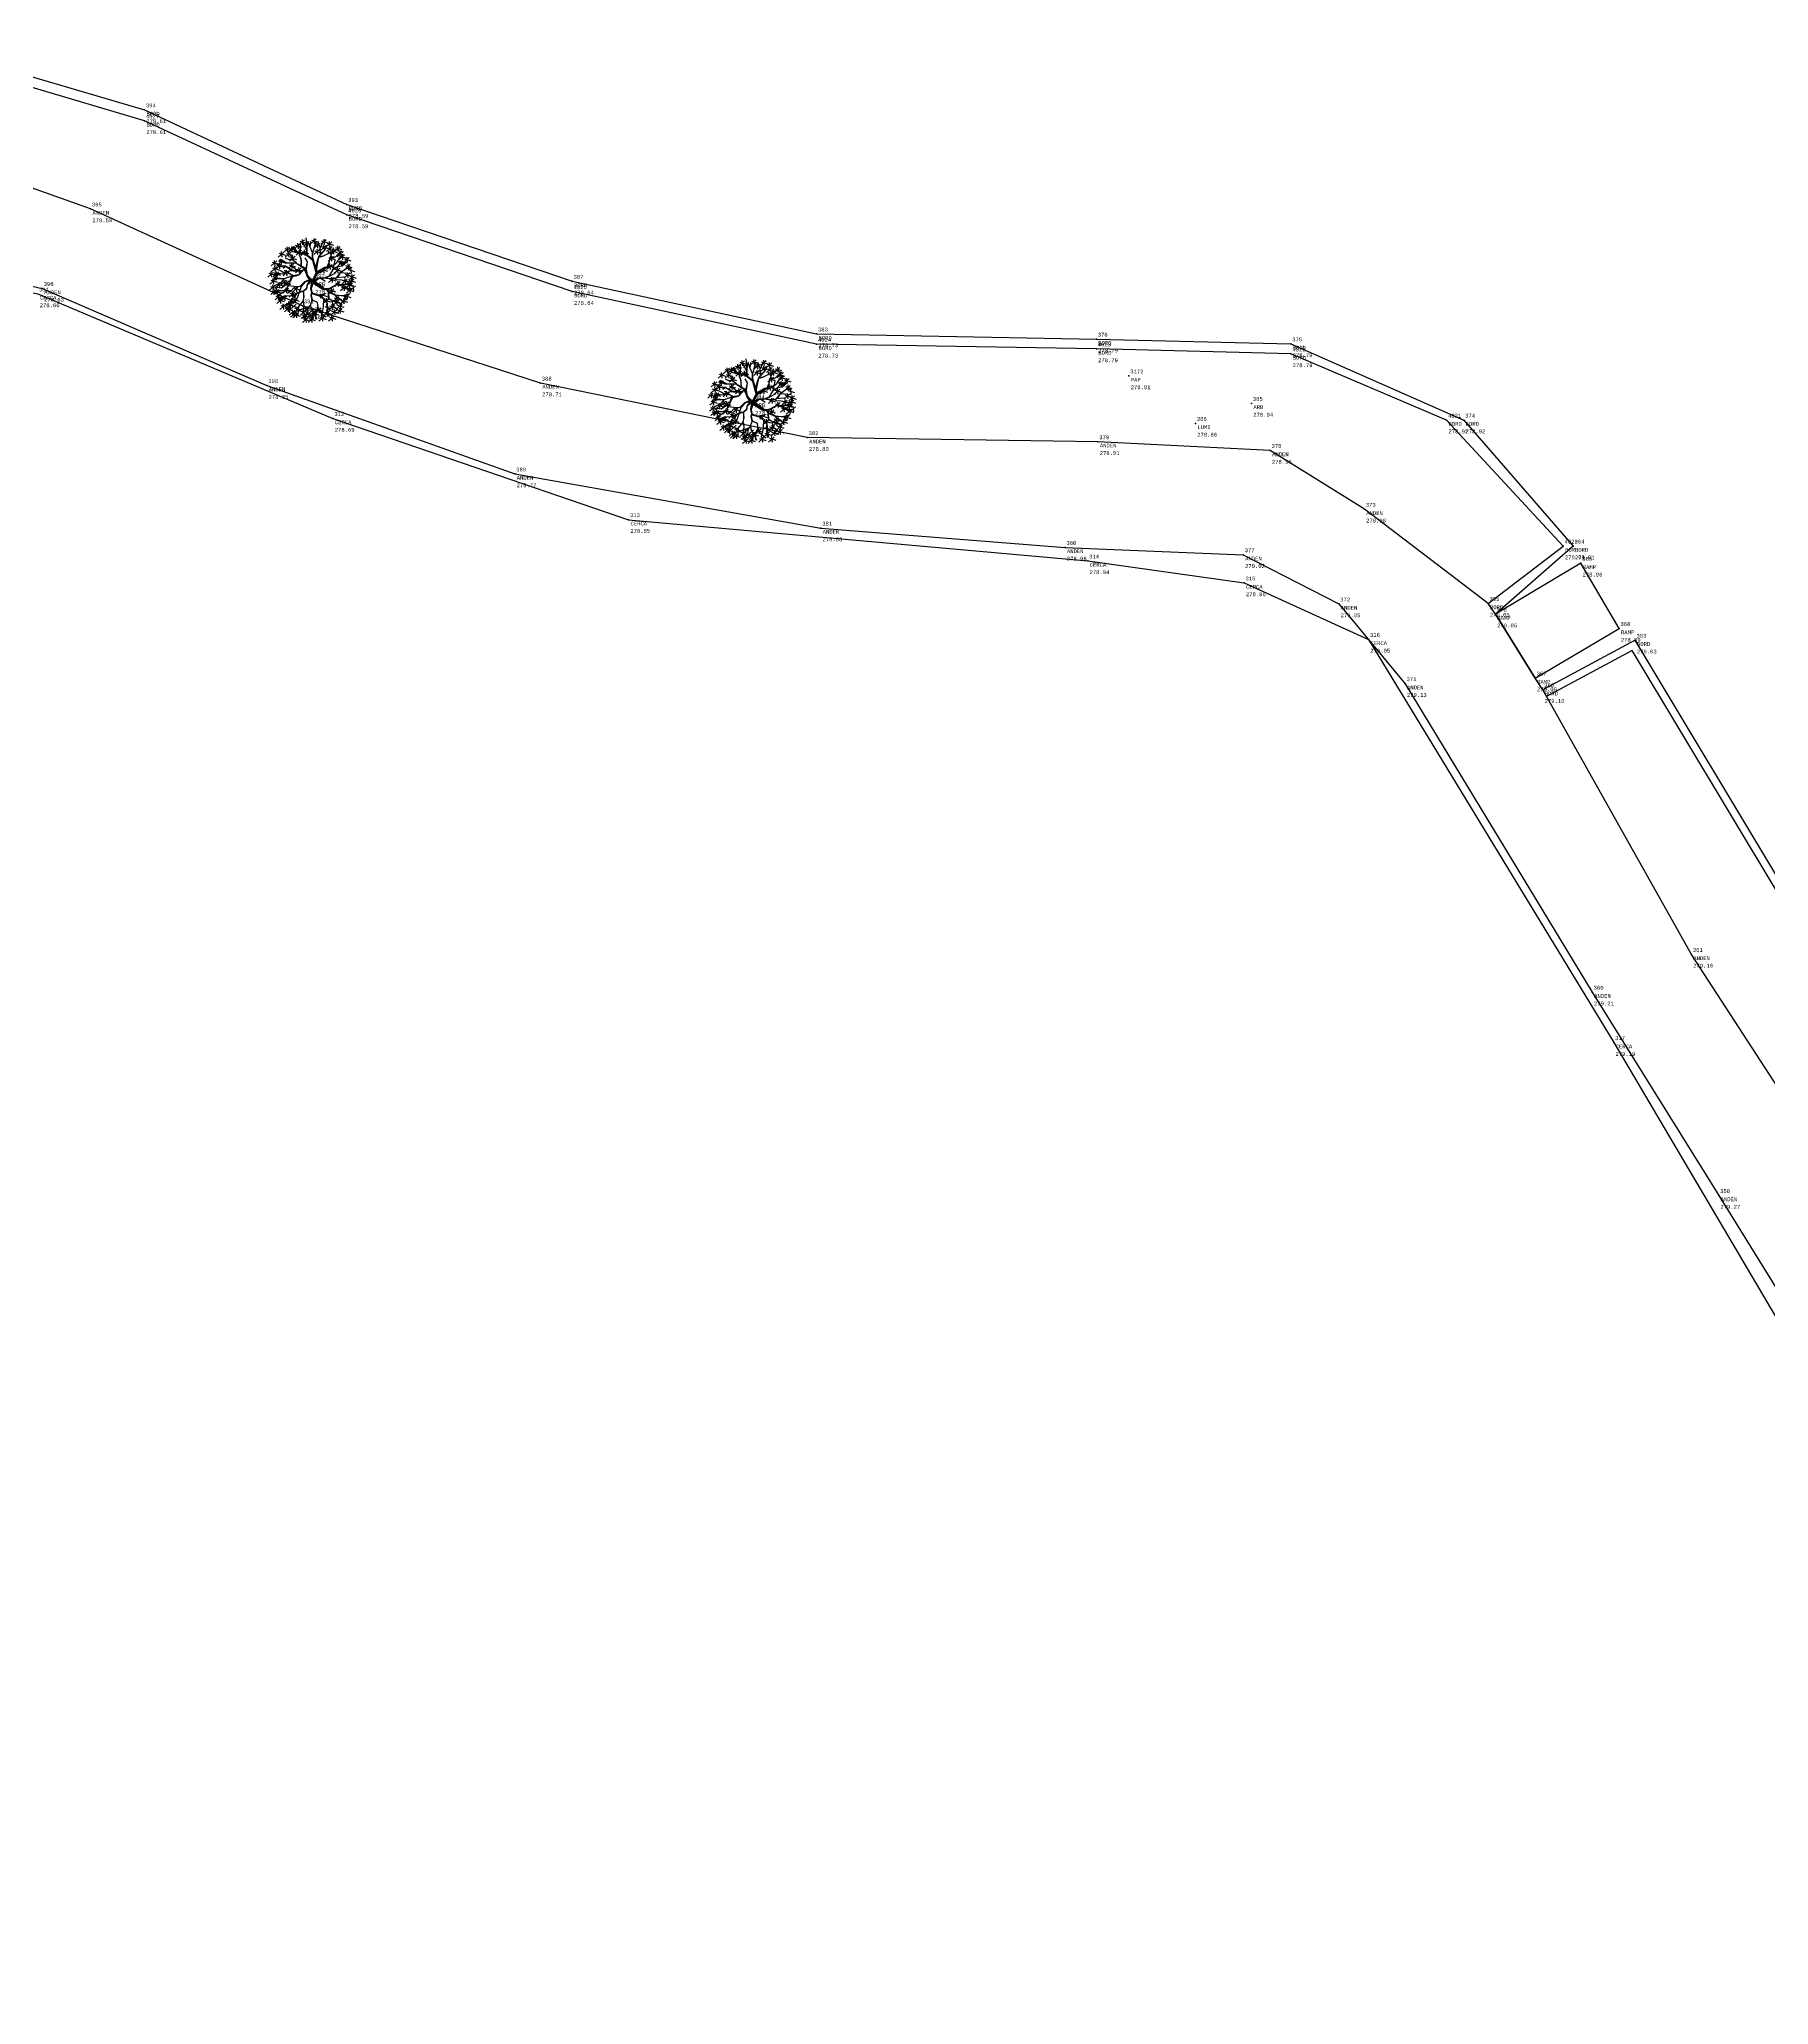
# Model space of a CAD drawing. Header units: metres. Extents: x 5050628 to 5051715, y 2427226 to 2427693.
# Drawn here: x 5050943.09 to 5050965.71, y 2427358 to 2427383.7 of the extents above; entities that cross this region are included whole.
import ezdxf
from ezdxf.enums import TextEntityAlignment as Align

# ---------------------------------------------------------------- set-up
doc = ezdxf.new("R2010")
doc.units = ezdxf.units.M
for name, color, linetype in [('Anden', 252, 'Continuous'), ('ARBOLES', 3, 'Continuous'), ('Bordillo', 252, 'Continuous'), ('Cerca', 90, 'FENCELINE2'), ('CVL_PUNTO', 2, 'Continuous'), ('CVL_PUNTO_COR', 2, 'Continuous'), ('CVL_PUNTO_NUM', 2, 'Continuous'), ('Rampa', 253, 'Continuous')]:
    doc.layers.add(name, color=color, linetype=linetype)
doc.styles.add('MONOTXT4', font='monotxt4.shx')
doc.linetypes.add('FENCELINE2', pattern='A,0.25,-0.1,[132,ltypeshp.shx,S=0.1,R=0,X=-0.1,Y=0],-0.1,1', length=1.45)

# ---------------------------------------------------------------- blocks, each defined once
blk = doc.blocks.new('ar-2')
at = {"layer": 'ARBOLES'}
for p, q in [((29.552, 112.413), (29.346, 112.23)), ((29.457, 112.43), (29.48, 112.23)), ((29.603, 112.491), (29.626, 112.29)), ((29.982, 112.455), (29.776, 112.272)), ((29.809, 112.411), (30.043, 112.339)), ((29.887, 112.473), (29.91, 112.272)), ((30.353, 112.423), (30.146, 112.24)), ((30.257, 112.441), (30.28, 112.24)), ((28.764, 111.682), (28.558, 111.499)), ((28.786, 111.965), (28.579, 111.782)), ((28.613, 111.92), (28.846, 111.848)), ((28.669, 111.7), (28.692, 111.499)), ((28.69, 111.982), (28.714, 111.782)), ((28.994, 112.147), (28.788, 111.964)), ((28.821, 112.102), (29.055, 112.03)), ((29.043, 111.964), (28.837, 111.781)), ((28.87, 111.919), (29.104, 111.847)), ((28.899, 112.164), (28.922, 111.964)), ((28.948, 111.981), (28.971, 111.781)), ((29.159, 112.15), (28.953, 111.966)), ((29.24, 111.943), (28.972, 112.031)), ((28.986, 112.105), (29.22, 112.033)), ((29.198, 111.809), (28.992, 111.626)), ((29.025, 111.764), (29.259, 111.692)), ((29.064, 112.167), (29.087, 111.966)), ((29.103, 111.827), (29.126, 111.626)), ((29.381, 112.272), (29.175, 112.089)), ((29.208, 112.227), (29.442, 112.155)), ((29.442, 112.04), (29.235, 111.857)), ((29.269, 111.995), (29.502, 111.923)), ((29.286, 112.289), (29.309, 112.089)), ((29.401, 112.088), (29.364, 112.162)), ((29.379, 112.368), (29.613, 112.296)), ((29.632, 112.027), (29.426, 111.844)), ((29.459, 111.982), (29.692, 111.91)), ((29.716, 112.36), (29.509, 112.177)), ((29.537, 112.044), (29.56, 111.844)), ((29.543, 112.315), (29.776, 112.243)), ((30.096, 112.061), (29.889, 111.878)), ((30.099, 112.288), (29.893, 112.105)), ((29.923, 112.016), (30.156, 111.944)), ((29.926, 112.243), (30.16, 112.171)), ((30, 112.078), (30.023, 111.878)), ((30.004, 112.305), (30.027, 112.105)), ((30.344, 112.212), (30.137, 112.029)), ((30.171, 112.168), (30.404, 112.095)), ((30.18, 112.379), (30.413, 112.306)), ((30.248, 112.23), (30.271, 112.029)), ((30.555, 112.339), (30.348, 112.155)), ((30.566, 112.171), (30.36, 111.988)), ((30.382, 112.294), (30.615, 112.222)), ((30.393, 112.127), (30.627, 112.054)), ((30.434, 111.919), (30.446, 112)), ((30.449, 111.764), (30.683, 111.692)), ((30.459, 112.356), (30.482, 112.155)), ((30.471, 112.189), (30.494, 111.988)), ((30.694, 112.066), (30.488, 111.883)), ((30.521, 112.021), (30.755, 111.949)), ((30.527, 111.827), (30.55, 111.626)), ((30.599, 112.083), (30.622, 111.883)), ((30.86, 112.173), (30.654, 111.99)), ((30.687, 112.129), (30.921, 112.056)), ((30.743, 112.051), (30.977, 111.979)), ((30.963, 111.971), (30.756, 111.788)), ((30.765, 112.191), (30.788, 111.99)), ((30.79, 111.926), (31.023, 111.854)), ((31.017, 111.865), (30.81, 111.682)), ((30.844, 111.82), (31.077, 111.748)), ((30.857, 111.782), (30.956, 111.857)), ((30.867, 111.988), (30.89, 111.788)), ((30.921, 111.882), (30.945, 111.682)), ((31.2, 111.764), (30.994, 111.581)), ((31.027, 111.72), (31.261, 111.648)), ((31.105, 111.782), (31.128, 111.581)), ((28.4, 111.227), (28.194, 111.044)), ((28.227, 111.182), (28.46, 111.11)), ((28.48, 110.97), (28.274, 110.787)), ((28.305, 111.244), (28.328, 111.044)), ((28.528, 111.641), (28.322, 111.457)), ((28.536, 111.431), (28.33, 111.248)), ((28.355, 111.596), (28.589, 111.524)), ((28.363, 111.387), (28.597, 111.315)), ((28.569, 111.108), (28.363, 110.925)), ((28.385, 110.987), (28.408, 110.787)), ((28.603, 111.231), (28.396, 111.048)), ((28.43, 111.186), (28.663, 111.114)), ((28.433, 111.658), (28.456, 111.457)), ((28.441, 111.449), (28.464, 111.248)), ((28.474, 111.126), (28.497, 110.925)), ((28.703, 111.533), (28.497, 111.35)), ((28.507, 111.248), (28.53, 111.048)), ((28.68, 111.44), (28.53, 111.502)), ((28.608, 111.55), (28.631, 111.35)), ((28.964, 111.276), (28.758, 111.092)), ((28.869, 111.293), (28.892, 111.092)), ((29.153, 111.542), (28.947, 111.359)), ((28.98, 111.498), (29.214, 111.426)), ((29.058, 111.56), (29.081, 111.359)), ((29.29, 111.272), (29.084, 111.452)), ((29.426, 111.381), (29.22, 111.198)), ((29.253, 111.336), (29.486, 111.264)), ((29.331, 111.398), (29.354, 111.198)), ((30.16, 111.33), (30.393, 111.258)), ((30.237, 111.392), (30.26, 111.192)), ((30.572, 111.509), (30.366, 111.326)), ((30.399, 111.465), (30.632, 111.392)), ((30.638, 111.025), (30.432, 110.841)), ((30.465, 110.98), (30.699, 110.908)), ((30.477, 111.527), (30.5, 111.326)), ((30.543, 111.042), (30.566, 110.841)), ((30.603, 111.328), (30.677, 111.671)), ((30.85, 111.375), (30.644, 111.192)), ((30.677, 111.33), (30.911, 111.258)), ((30.755, 111.392), (30.778, 111.192)), ((30.808, 111.591), (31.042, 111.519)), ((31.128, 110.97), (30.922, 110.787)), ((31.222, 111.198), (31.016, 111.015)), ((31.239, 111.509), (31.033, 111.326)), ((31.033, 110.987), (31.056, 110.787)), ((31.049, 111.153), (31.283, 111.081)), ((31.066, 111.465), (31.3, 111.392)), ((31.094, 111.372), (31.231, 111.378)), ((31.127, 111.215), (31.15, 111.015)), ((31.144, 111.527), (31.167, 111.326)), ((31.368, 110.97), (31.162, 110.787)), ((31.164, 111.32), (31.398, 111.248)), ((31.394, 111.125), (31.188, 110.942)), ((31.221, 111.081), (31.455, 111.009)), ((31.242, 111.382), (31.265, 111.182)), ((31.273, 110.987), (31.296, 110.787)), ((31.299, 111.143), (31.322, 110.942)), ((28.468, 110.742), (28.262, 110.559)), ((28.295, 110.697), (28.529, 110.625)), ((28.307, 110.925), (28.541, 110.853)), ((28.513, 110.584), (28.307, 110.401)), ((28.34, 110.539), (28.574, 110.467)), ((28.373, 110.759), (28.396, 110.559)), ((28.608, 110.578), (28.402, 110.395)), ((28.418, 110.601), (28.441, 110.401)), ((28.435, 110.533), (28.669, 110.461)), ((28.669, 110.386), (28.463, 110.203)), ((28.699, 110.836), (28.493, 110.653)), ((28.513, 110.595), (28.536, 110.395)), ((28.526, 110.791), (28.759, 110.719)), ((28.738, 110.254), (28.532, 110.071)), ((28.574, 110.403), (28.597, 110.203)), ((28.604, 110.853), (28.627, 110.653)), ((28.643, 110.272), (28.666, 110.071)), ((28.875, 110.925), (28.669, 110.742)), ((28.897, 110.351), (28.69, 110.168)), ((28.702, 110.88), (28.936, 110.808)), ((28.724, 110.306), (28.957, 110.234)), ((28.953, 110.629), (28.747, 110.446)), ((28.98, 110.902), (28.774, 110.719)), ((28.78, 110.942), (28.803, 110.742)), ((28.78, 110.585), (29.013, 110.513)), ((28.801, 110.368), (28.825, 110.168)), ((28.807, 110.857), (29.041, 110.785)), ((28.858, 110.647), (28.881, 110.446)), ((28.885, 110.919), (28.908, 110.719)), ((29.183, 110.491), (28.977, 110.308)), ((29.01, 110.446), (29.243, 110.374)), ((29.088, 110.508), (29.111, 110.308)), ((29.113, 110.228), (29.346, 110.156)), ((29.32, 110.686), (29.114, 110.503)), ((29.147, 110.641), (29.381, 110.569)), ((29.225, 110.703), (29.248, 110.503)), ((30.328, 110.446), (30.122, 110.263)), ((30.155, 110.402), (30.389, 110.329)), ((30.449, 110.246), (30.243, 110.063)), ((30.354, 110.263), (30.377, 110.063)), ((30.627, 110.614), (30.421, 110.43)), ((30.454, 110.569), (30.687, 110.497)), ((30.532, 110.631), (30.555, 110.43)), ((30.811, 110.324), (30.605, 110.14)), ((30.638, 110.279), (30.872, 110.207)), ((30.868, 110.88), (30.662, 110.697)), ((30.716, 110.341), (30.739, 110.14)), ((30.773, 110.897), (30.796, 110.697)), ((31.078, 110.24), (30.872, 110.057)), ((31.089, 110.713), (30.883, 110.53)), ((30.883, 110.226), (31.007, 110.065)), ((30.916, 110.668), (31.15, 110.596)), ((30.983, 110.257), (31.006, 110.057)), ((30.994, 110.73), (31.017, 110.53)), ((31.2, 110.407), (30.994, 110.224)), ((31.276, 110.82), (31.07, 110.637)), ((31.301, 110.632), (31.094, 110.449)), ((31.103, 110.776), (31.336, 110.704)), ((31.105, 110.425), (31.128, 110.224)), ((31.128, 110.587), (31.361, 110.515)), ((31.181, 110.838), (31.204, 110.637)), ((31.195, 110.925), (31.428, 110.853)), ((31.205, 110.649), (31.228, 110.449)), ((31.433, 110.725), (31.227, 110.542)), ((31.338, 110.742), (31.361, 110.542)), ((28.565, 110.21), (28.798, 110.138)), ((28.848, 110.035), (28.641, 109.852)), ((28.675, 109.99), (28.908, 109.918)), ((28.752, 110.053), (28.776, 109.852)), ((29.013, 109.94), (28.807, 109.757)), ((28.84, 109.895), (29.074, 109.823)), ((29.048, 110.123), (28.842, 109.94)), ((28.875, 110.078), (29.109, 110.006)), ((28.918, 109.957), (28.941, 109.757)), ((28.953, 110.14), (28.976, 109.94)), ((28.974, 109.92), (28.997, 109.72)), ((29.186, 109.821), (28.979, 109.638)), ((29.235, 109.753), (29.028, 109.57)), ((29.237, 110.04), (29.031, 109.856)), ((29.064, 109.995), (29.297, 109.923)), ((29.09, 109.838), (29.113, 109.638)), ((29.331, 109.718), (29.124, 109.535)), ((29.139, 109.77), (29.162, 109.57)), ((29.158, 109.673), (29.391, 109.601)), ((29.181, 109.913), (29.414, 109.841)), ((29.23, 109.845), (29.463, 109.773)), ((29.235, 109.735), (29.259, 109.535)), ((29.603, 109.817), (29.397, 109.634)), ((29.459, 109.65), (29.692, 109.578)), ((29.684, 109.547), (29.478, 109.364)), ((29.508, 109.835), (29.531, 109.634)), ((29.511, 109.502), (29.745, 109.43)), ((29.514, 109.523), (29.632, 109.679)), ((29.537, 109.712), (29.56, 109.512)), ((29.581, 109.897), (29.605, 109.696)), ((29.589, 109.564), (29.612, 109.364)), ((29.654, 109.673), (29.887, 109.601)), ((29.887, 109.874), (29.681, 109.691)), ((29.887, 109.556), (29.681, 109.373)), ((29.904, 109.773), (29.698, 109.59)), ((29.714, 109.512), (29.948, 109.44)), ((29.731, 109.735), (29.754, 109.535)), ((29.792, 109.574), (29.815, 109.373)), ((30.01, 109.763), (29.803, 109.579)), ((29.869, 109.753), (29.831, 109.61)), ((29.831, 109.61), (29.85, 109.479)), ((29.837, 109.718), (30.07, 109.646)), ((29.914, 109.78), (29.938, 109.579)), ((30.165, 109.907), (29.959, 109.724)), ((29.992, 109.862), (30.226, 109.79)), ((30.282, 109.601), (30.076, 109.418)), ((30.109, 109.556), (30.343, 109.484)), ((30.167, 109.616), (30.211, 109.523)), ((30.187, 109.618), (30.21, 109.418)), ((30.471, 109.796), (30.265, 109.613)), ((30.276, 110.201), (30.51, 110.129)), ((30.294, 109.956), (30.527, 109.884)), ((30.298, 109.751), (30.532, 109.679)), ((30.376, 109.813), (30.399, 109.613)), ((30.645, 109.605), (30.439, 109.422)), ((30.65, 110.024), (30.444, 109.841)), ((30.472, 109.561), (30.706, 109.489)), ((30.477, 109.979), (30.71, 109.907)), ((30.743, 109.829), (30.537, 109.646)), ((30.55, 109.623), (30.573, 109.422)), ((30.555, 110.041), (30.578, 109.841)), ((30.57, 109.784), (30.804, 109.712)), ((30.811, 110.191), (30.605, 110.008)), ((30.648, 109.846), (30.671, 109.646)), ((30.716, 110.208), (30.739, 110.008)), ((30.94, 109.879), (30.733, 109.696)), ((30.944, 110.051), (30.738, 109.868)), ((30.767, 109.835), (31, 109.763)), ((30.771, 110.006), (31.004, 109.934)), ((30.844, 109.897), (30.867, 109.696)), ((30.849, 110.068), (30.872, 109.868)), ((30.905, 110.195), (31.138, 110.123))]:
    blk.add_line(p, q, dxfattribs=at)
at = {"layer": 'ARBOLES', "color": 27}
for p, q in [((28.897, 111.564), (28.654, 111.695)), ((28.978, 111.677), (28.853, 111.744)), ((29.041, 111.839), (28.91, 111.982)), ((29.091, 111.677), (28.978, 111.677)), ((29.102, 111.683), (29.041, 111.839)), ((29.245, 111.956), (29.091, 112.149)), ((29.258, 111.564), (29.102, 111.683)), ((29.115, 112.149), (29.24, 111.988)), ((29.24, 111.988), (29.14, 112.174)), ((29.277, 111.969), (29.158, 112.187)), ((29.383, 111.888), (29.245, 111.956)), ((29.383, 111.9), (29.277, 111.969)), ((29.346, 112.057), (29.369, 111.857)), ((29.37, 111.844), (29.414, 112.149)), ((29.42, 111.733), (29.37, 111.844)), ((29.37, 111.844), (29.42, 111.683)), ((29.494, 111.894), (29.383, 111.9)), ((29.588, 111.876), (29.383, 111.888)), ((29.414, 112.149), (29.395, 112.287)), ((29.42, 111.683), (29.414, 111.471)), ((29.439, 111.458), (29.42, 111.733)), ((29.619, 111.888), (29.494, 111.894)), ((29.638, 112.025), (29.5, 112.311)), ((29.662, 111.601), (29.576, 111.757)), ((29.862, 111.657), (29.588, 111.876)), ((29.638, 112.218), (29.619, 112.342)), ((29.619, 111.888), (29.644, 112.043)), ((29.62, 112.377), (29.643, 112.177)), ((29.638, 112.342), (29.65, 112.224)), ((29.644, 112.043), (29.638, 112.218)), ((29.638, 111.906), (29.644, 111.863)), ((29.644, 111.993), (29.662, 112.348)), ((29.669, 111.832), (29.644, 111.993)), ((29.881, 111.664), (29.669, 111.832)), ((29.756, 112.137), (29.688, 112.342)), ((29.762, 112.143), (29.787, 112.361)), ((29.849, 111.956), (29.762, 112.143)), ((29.837, 111.701), (29.855, 111.95)), ((29.874, 111.677), (29.849, 111.956)), ((29.855, 111.956), (29.974, 112.361)), ((29.961, 111.421), (30.067, 111.77)), ((29.998, 111.365), (30.08, 111.794)), ((30.129, 112.131), (30.048, 112.355)), ((30.08, 111.794), (30.142, 111.882)), ((30.086, 111.776), (30.223, 111.82)), ((30.104, 111.813), (30.229, 111.826)), ((30.142, 111.882), (30.129, 112.131)), ((30.136, 112.137), (30.229, 112.305)), ((30.142, 111.919), (30.297, 112.038)), ((30.147, 111.882), (30.297, 112.031)), ((30.223, 111.82), (30.428, 111.913)), ((30.297, 112.031), (30.396, 112.249)), ((30.622, 111.809), (30.416, 111.626)), ((30.428, 111.913), (30.739, 112.056)), ((30.446, 111.502), (30.491, 111.701)), ((30.484, 111.714), (30.546, 111.888)), ((30.491, 111.701), (30.701, 111.8)), ((30.502, 111.739), (30.695, 111.794)), ((30.546, 111.888), (30.595, 111.956)), ((30.595, 111.956), (30.621, 112.125)), ((30.701, 111.8), (30.857, 111.963)), ((30.739, 111.577), (30.857, 111.782)), ((30.757, 111.863), (30.87, 111.943)), ((30.757, 111.85), (30.882, 111.919)), ((28.396, 111.064), (28.63, 110.991)), ((28.406, 110.992), (28.767, 110.98)), ((28.786, 110.98), (28.412, 111.011)), ((28.637, 111.16), (28.419, 111.135)), ((28.431, 111.16), (28.556, 111.166)), ((28.723, 111.148), (28.437, 111.198)), ((28.711, 111.253), (28.481, 111.359)), ((28.53, 111.488), (28.763, 111.416)), ((28.591, 111.638), (28.825, 111.565)), ((28.853, 111.558), (28.611, 111.664)), ((28.853, 111.564), (28.636, 111.67)), ((28.804, 110.979), (28.648, 110.817)), ((28.853, 111.44), (28.68, 111.44)), ((28.829, 111.166), (28.711, 111.253)), ((28.823, 111.166), (28.723, 111.148)), ((28.848, 111.434), (28.755, 111.366)), ((28.791, 111.231), (29.025, 111.159)), ((29.102, 111.085), (28.804, 110.979)), ((29.116, 111.085), (28.811, 111.284)), ((29.016, 111.278), (28.823, 111.166)), ((29.245, 111.558), (28.853, 111.558)), ((29.091, 111.303), (28.853, 111.44)), ((29.041, 111.297), (28.854, 111.434)), ((29.072, 111.067), (28.973, 110.799)), ((29.103, 111.06), (28.985, 110.805)), ((28.997, 111.173), (29.14, 111.098)), ((29.246, 111.253), (29.016, 111.278)), ((29.234, 111.272), (29.041, 111.297)), ((29.277, 111.259), (29.091, 111.303)), ((29.339, 111.129), (29.102, 111.085)), ((29.109, 111.067), (29.327, 111.116)), ((29.494, 111.409), (29.245, 111.558)), ((29.408, 111.26), (29.265, 111.26)), ((29.563, 111.334), (29.271, 111.534)), ((29.457, 111.285), (29.277, 111.259)), ((29.47, 111.285), (29.339, 111.129)), ((29.433, 111.278), (29.339, 111.129)), ((29.544, 111.334), (29.457, 111.285)), ((29.55, 111.309), (29.47, 111.285)), ((29.619, 111.328), (29.494, 111.409)), ((29.55, 111.309), (29.625, 111.135)), ((29.595, 111.266), (29.563, 111.334)), ((29.6, 111.352), (29.656, 111.595)), ((29.644, 111.11), (29.6, 111.322)), ((29.656, 111.129), (29.619, 111.328)), ((29.625, 111.346), (29.662, 111.601)), ((29.763, 110.923), (29.638, 111.098)), ((29.749, 110.967), (29.644, 111.11)), ((29.756, 110.992), (29.656, 111.129)), ((29.855, 110.917), (29.749, 110.967)), ((29.855, 110.917), (29.756, 110.992)), ((29.848, 110.918), (29.98, 111.197)), ((29.848, 110.918), (30.004, 111.179)), ((29.98, 111.197), (29.862, 111.657)), ((29.967, 111.378), (29.881, 111.664)), ((29.893, 110.954), (29.881, 110.917)), ((29.918, 110.992), (30.017, 111.16)), ((29.918, 110.936), (30.043, 111.017)), ((29.918, 110.917), (29.918, 110.992)), ((29.924, 110.911), (30.018, 110.986)), ((29.949, 110.886), (30.092, 111.005)), ((29.998, 111.352), (29.967, 111.378)), ((30.004, 111.179), (29.974, 111.346)), ((29.98, 111.384), (30.017, 111.534)), ((30.017, 111.179), (29.998, 111.352)), ((30.017, 111.246), (30.297, 111.409)), ((30.018, 110.986), (30.105, 111.017)), ((30.03, 111.209), (30.253, 111.359)), ((30.036, 111.179), (30.309, 111.396)), ((30.092, 111.005), (30.155, 111.005)), ((30.105, 111.017), (30.298, 111.017)), ((30.333, 111.375), (30.126, 111.192)), ((30.155, 111.005), (30.31, 110.892)), ((30.192, 110.986), (30.323, 111.011)), ((30.279, 111.017), (30.472, 111.091)), ((30.297, 111.409), (30.422, 111.421)), ((30.298, 111.017), (30.422, 110.992)), ((30.309, 111.396), (30.471, 111.409)), ((30.348, 111.017), (30.478, 111.091)), ((30.385, 111.421), (30.459, 111.59)), ((30.422, 111.421), (30.446, 111.502)), ((30.422, 110.992), (30.727, 111.017)), ((30.471, 111.409), (30.565, 111.446)), ((30.472, 111.091), (30.609, 111.322)), ((30.491, 111.091), (30.721, 111.21)), ((30.528, 110.992), (30.659, 110.986)), ((30.565, 111.446), (30.739, 111.577)), ((30.609, 111.322), (30.783, 111.434)), ((30.615, 111.366), (30.789, 111.44)), ((30.628, 111.005), (30.721, 110.955)), ((30.721, 110.955), (30.908, 110.942)), ((30.727, 111.017), (30.876, 111.216)), ((30.746, 111.023), (30.976, 111.048)), ((30.981, 111.635), (30.775, 111.452)), ((30.777, 111.036), (30.889, 111.229)), ((30.783, 111.648), (31.017, 111.576)), ((30.783, 111.434), (30.939, 111.453)), ((30.789, 111.434), (30.895, 111.621)), ((30.876, 111.216), (31.094, 111.372)), ((30.886, 111.653), (30.909, 111.452)), ((30.889, 111.216), (31.275, 111.173)), ((30.939, 111.453), (31.088, 111.652)), ((30.939, 111.453), (31.119, 111.614)), ((30.976, 111.048), (31.063, 111.042)), ((28.648, 110.817), (28.418, 110.705)), ((28.699, 110.637), (28.456, 110.675)), ((28.568, 110.525), (28.462, 110.5)), ((28.63, 110.525), (28.475, 110.482)), ((28.496, 110.341), (28.729, 110.269)), ((28.798, 110.5), (28.531, 110.339)), ((28.755, 110.538), (28.537, 110.532)), ((28.86, 110.357), (28.58, 110.27)), ((28.705, 110.282), (28.58, 110.257)), ((28.599, 110.233), (28.705, 110.282)), ((28.612, 110.208), (28.842, 110.345)), ((28.923, 110.563), (28.63, 110.525)), ((28.848, 110.743), (28.699, 110.637)), ((28.991, 110.793), (28.798, 110.5)), ((28.985, 110.805), (28.848, 110.743)), ((29.109, 110.339), (28.86, 110.357)), ((29.284, 110.681), (28.916, 110.724)), ((29.06, 110.538), (28.923, 110.563)), ((29.066, 110.532), (28.923, 110.438)), ((29.091, 110.245), (28.973, 109.766)), ((29.078, 110.251), (28.991, 110.096)), ((29.178, 110.669), (29.06, 110.538)), ((29.184, 110.282), (29.078, 110.251)), ((29.286, 110.273), (29.08, 110.09)), ((29.271, 110.245), (29.103, 110.052)), ((29.228, 110.432), (29.109, 110.339)), ((29.122, 110.332), (29.228, 110.407)), ((29.228, 110.407), (29.165, 110.282)), ((29.408, 110.693), (29.178, 110.669)), ((29.253, 110.426), (29.184, 110.282)), ((29.191, 110.29), (29.214, 110.09)), ((29.414, 110.507), (29.228, 110.432)), ((29.427, 110.494), (29.253, 110.426)), ((29.421, 110.687), (29.271, 110.245)), ((29.545, 110.868), (29.377, 110.693)), ((29.551, 110.861), (29.408, 110.693)), ((29.514, 110.519), (29.414, 110.507)), ((29.501, 110.482), (29.427, 110.494)), ((29.433, 110.693), (29.582, 110.868)), ((29.52, 110.332), (29.489, 110.152)), ((29.501, 110.519), (29.52, 110.332)), ((29.613, 110.612), (29.514, 110.525)), ((29.582, 110.575), (29.514, 110.519)), ((29.52, 110.307), (29.526, 110.513)), ((29.738, 110.942), (29.545, 110.868)), ((29.756, 110.917), (29.551, 110.861)), ((29.626, 110.6), (29.582, 110.575)), ((29.644, 110.774), (29.613, 110.612)), ((29.651, 110.743), (29.626, 110.6)), ((29.848, 110.918), (29.651, 110.743)), ((29.657, 110.768), (29.781, 110.936)), ((29.812, 110.923), (29.657, 110.768)), ((29.812, 110.874), (29.769, 110.625)), ((29.848, 110.918), (29.775, 110.612)), ((29.775, 110.612), (29.812, 110.457)), ((29.8, 110.45), (29.787, 110.357)), ((29.787, 110.357), (29.819, 110.183)), ((29.819, 110.432), (29.794, 110.364)), ((29.794, 110.364), (29.837, 110.208)), ((29.856, 110.812), (29.8, 110.618)), ((29.8, 110.618), (29.825, 110.469)), ((29.812, 110.457), (29.887, 110.413)), ((29.825, 110.469), (29.912, 110.426)), ((29.848, 110.918), (29.887, 110.811)), ((29.881, 110.917), (29.905, 110.817)), ((29.887, 110.811), (30.223, 110.599)), ((29.887, 110.413), (30.124, 110.345)), ((29.905, 110.817), (29.918, 110.917)), ((29.912, 110.426), (30.092, 110.37)), ((29.93, 110.898), (30.291, 110.618)), ((29.937, 110.805), (29.93, 110.867)), ((29.93, 110.867), (30.21, 110.655)), ((30.204, 110.631), (29.937, 110.805)), ((30.21, 110.655), (29.967, 110.811)), ((30.285, 110.413), (30.055, 110.382)), ((30.124, 110.37), (30.254, 110.264)), ((30.124, 110.345), (30.248, 110.245)), ((30.13, 110.37), (30.285, 110.413)), ((30.291, 110.618), (30.204, 110.631)), ((30.223, 110.599), (30.341, 110.593)), ((30.248, 110.245), (30.235, 109.934)), ((30.26, 110.257), (30.379, 110.071)), ((30.309, 110.618), (30.372, 110.618)), ((30.341, 110.593), (30.422, 110.493)), ((30.372, 110.618), (30.502, 110.649)), ((30.403, 110.581), (30.446, 110.493)), ((30.409, 110.581), (30.534, 110.643)), ((30.416, 110.488), (30.428, 110.282)), ((30.422, 110.493), (30.701, 110.369)), ((30.428, 110.282), (30.546, 110.189)), ((30.453, 110.282), (30.435, 110.482)), ((30.446, 110.493), (30.695, 110.388)), ((30.502, 110.649), (30.739, 110.787)), ((30.534, 110.643), (30.733, 110.768)), ((30.683, 110.364), (30.883, 110.226)), ((30.695, 110.835), (30.928, 110.763)), ((30.695, 110.388), (31, 110.35)), ((30.701, 110.369), (31.019, 110.376)), ((30.733, 110.768), (30.9, 110.737)), ((30.739, 110.787), (30.882, 110.755)), ((30.882, 110.755), (31.199, 110.787)), ((30.9, 110.737), (31.156, 110.631)), ((31.138, 110.612), (30.907, 110.724)), ((30.908, 110.942), (31.293, 110.874)), ((31.181, 110.811), (30.919, 110.761)), ((30.955, 110.925), (31.189, 110.853)), ((31, 110.35), (31.099, 110.195)), ((31.019, 110.376), (31.231, 110.443)), ((31.027, 110.363), (31.261, 110.29)), ((31.249, 110.581), (31.138, 110.612)), ((31.261, 110.599), (31.144, 110.625)), ((31.156, 110.631), (31.274, 110.625)), ((31.298, 110.798), (31.181, 110.811)), ((31.199, 110.787), (31.293, 110.755)), ((31.298, 110.78), (31.224, 110.792)), ((28.991, 110.096), (28.755, 109.984)), ((29.035, 110.158), (28.96, 109.791)), ((29.215, 109.772), (29.085, 109.691)), ((29.676, 109.915), (29.215, 109.772)), ((29.246, 109.784), (29.713, 109.952)), ((29.302, 109.679), (29.259, 109.616)), ((29.321, 109.952), (29.302, 109.679)), ((29.489, 110.152), (29.321, 109.952)), ((29.632, 109.695), (29.426, 109.512)), ((29.677, 109.879), (29.47, 109.696)), ((29.663, 109.729), (29.47, 109.517)), ((29.52, 109.984), (29.489, 109.753)), ((29.495, 110.164), (29.52, 109.984)), ((29.663, 109.722), (29.539, 109.511)), ((29.682, 109.915), (29.663, 109.729)), ((29.781, 110.027), (29.682, 109.915)), ((29.831, 110.195), (29.775, 110.04)), ((29.775, 110.04), (29.787, 109.884)), ((29.787, 109.884), (29.869, 109.753)), ((29.837, 110.208), (30.018, 110.12)), ((29.875, 109.753), (29.999, 109.492)), ((30.024, 109.909), (29.955, 109.76)), ((29.962, 109.747), (29.955, 109.486)), ((30.043, 109.915), (29.962, 109.747)), ((30.018, 110.12), (30.043, 109.915)), ((30.03, 109.965), (30.024, 109.909)), ((30.043, 109.915), (30.099, 109.772)), ((30.07, 109.924), (30.093, 109.724)), ((30.099, 109.772), (30.335, 109.573)), ((30.235, 109.934), (30.167, 109.616)), ((30.366, 110.046), (30.379, 109.853)), ((30.397, 109.585), (30.372, 109.841)), ((30.379, 110.071), (30.397, 109.884)), ((30.379, 109.853), (30.422, 109.592)), ((30.391, 109.884), (30.441, 109.592)), ((30.397, 109.884), (30.652, 109.735)), ((30.546, 110.189), (30.615, 109.971)), ((30.565, 110.171), (30.814, 110.102)), ((30.578, 110.189), (30.827, 110.108)), ((30.615, 109.971), (30.771, 109.853)), ((30.638, 110.146), (30.872, 110.074)), ((30.827, 110.108), (30.914, 109.977))]:
    blk.add_line(p, q, dxfattribs=at)

msp = doc.modelspace()

# ---------------------------------------------------------------- linework, layer by layer
at = {"layer": 'Anden', "elevation": 278.916, "flags": 128}
for points in [[(5050966.329, 2427369.219), (5050964.695, 2427371.735), (5050962.752, 2427375.195), (5050962.653, 2427375.348), (5050962.132, 2427376.183), (5050962.036, 2427376.323), (5050960.418, 2427377.554), (5050959.186, 2427378.323), (5050956.934, 2427378.437), (5050953.132, 2427378.491), (5050949.643, 2427379.204), (5050946.533, 2427380.214), (5050943.761, 2427381.48), (5050941.368, 2427382.33)], [(5050941.312, 2427380.865), (5050943.13, 2427380.441), (5050946.066, 2427379.171), (5050949.309, 2427378.016), (5050953.31, 2427377.309), (5050956.504, 2427377.056), (5050958.835, 2427376.96), (5050960.084, 2427376.316), (5050960.951, 2427375.274), (5050963.398, 2427371.241), (5050965.051, 2427368.583), (5050967.463, 2427364.691)]]:
    msp.add_lwpolyline(points, dxfattribs=at)
at = {"layer": 'Bordillo', "elevation": 280.061, "flags": 128}
for points in [[(5050984.553, 2427367.722), (5050982.928, 2427366.955), (5050982.114, 2427365.76), (5050980.942, 2427364.401), (5050979.947, 2427363.586), (5050978.668, 2427362.911), (5050977.018, 2427362.316), (5050975.877, 2427362.447), (5050974.453, 2427362.628), (5050972.975, 2427363.202), (5050971.539, 2427363.927), (5050969.588, 2427366.581), (5050967.651, 2427369.579), (5050965.927, 2427372.561), (5050963.958, 2427375.842), (5050962.752, 2427375.195), (5050962.799, 2427375.107)], [(5050984.596, 2427367.632), (5050982.995, 2427366.876), (5050982.193, 2427365.699), (5050981.012, 2427364.329), (5050980.003, 2427363.502), (5050978.708, 2427362.819), (5050977.03, 2427362.214), (5050975.865, 2427362.348), (5050974.428, 2427362.53), (5050972.934, 2427363.111), (5050971.473, 2427363.849), (5050969.506, 2427366.524), (5050967.566, 2427369.527), (5050965.841, 2427372.51), (5050963.921, 2427375.709), (5050962.799, 2427375.107)]]:
    msp.add_lwpolyline(points, dxfattribs=at)
at = {"layer": 'Bordillo'}
msp.add_polyline3d([(5050938.609, 2427382.797, 278.919), (5050941.32, 2427383.698, 278.982), (5050944.467, 2427382.775, 279.074), (5050947.111, 2427381.539, 279.056), (5050950.059, 2427380.534, 279.109), (5050953.255, 2427379.846, 279.198), (5050956.913, 2427379.778, 279.255), (5050959.457, 2427379.716, 279.259), (5050961.717, 2427378.72, 279.389), (5050963.147, 2427377.073, 279.481), (5050962.132, 2427376.183, 279.516), (5050962.036, 2427376.323, 279.518), (5050963.019, 2427377.073, 279.481), (5050961.494, 2427378.72, 279.389), (5050959.457, 2427379.585, 279.259), (5050956.913, 2427379.65, 279.255), (5050953.255, 2427379.711, 279.198), (5050950.059, 2427380.399, 279.109), (5050947.111, 2427381.402, 279.056), (5050944.467, 2427382.632, 279.074), (5050941.32, 2427383.566, 278.982), (5050938.609, 2427382.797, 278.834), (5050938.609, 2427382.797, 278.919)], dxfattribs=at)
at = {"layer": 'Cerca', "elevation": 278.688, "flags": 128}
msp.add_lwpolyline([(5050908.774, 2427363.685), (5050913.526, 2427365.554), (5050920.394, 2427368.814), (5050927.242, 2427372.869), (5050932.406, 2427375.957), (5050939.264, 2427380.015), (5050941.098, 2427380.782), (5050943.073, 2427380.369), (5050946.931, 2427378.741), (5050950.796, 2427377.418), (5050956.801, 2427376.879), (5050958.846, 2427376.591), (5050960.473, 2427375.853), (5050963.679, 2427370.581), (5050965.936, 2427366.758), (5050971.146, 2427358.124), (5050971.256, 2427358.004)], dxfattribs=at)
at = {"layer": 'CVL_PUNTO', "color": 4}
for p in [(5050944.467, 2427382.775, 279.074), (5050944.467, 2427382.775, 279.074), (5050944.467, 2427382.632, 279.074), (5050944.467, 2427382.632, 279.074), (5050943.761, 2427381.48, 279.06), (5050943.761, 2427381.48, 279.06), (5050947.111, 2427381.539, 279.056), (5050947.111, 2427381.539, 279.056), (5050947.111, 2427381.402, 279.056), (5050947.111, 2427381.402, 279.056), (5050946.676, 2427380.545, 279.031), (5050946.676, 2427380.545, 279.031), (5050950.059, 2427380.534, 279.109), (5050950.059, 2427380.534, 279.109), (5050943.13, 2427380.441, 279.098), (5050943.13, 2427380.441, 279.098), (5050950.059, 2427380.399, 279.109), (5050950.059, 2427380.399, 279.109), (5050946.533, 2427380.214, 279.101), (5050946.533, 2427380.214, 279.101), (5050953.255, 2427379.846, 279.198), (5050953.255, 2427379.846, 279.198), (5050956.913, 2427379.778, 279.255), (5050956.913, 2427379.778, 279.255), (5050953.255, 2427379.711, 279.198), (5050953.255, 2427379.711, 279.198), (5050956.913, 2427379.65, 279.255), (5050956.913, 2427379.65, 279.255), (5050959.457, 2427379.716, 279.259), (5050959.457, 2427379.716, 279.259), (5050959.457, 2427379.585, 279.259), (5050959.457, 2427379.585, 279.259), (5050957.339, 2427379.297, 279.276), (5050957.339, 2427379.297, 279.276), (5050946.066, 2427379.171, 279.119), (5050946.066, 2427379.171, 279.119), (5050949.643, 2427379.204, 279.179), (5050949.643, 2427379.204, 279.179), (5050946.931, 2427378.741, 279.155), (5050946.931, 2427378.741, 279.155), (5050952.429, 2427378.963, 279.222), (5050952.429, 2427378.963, 279.222), (5050958.942, 2427378.938, 279.406), (5050958.942, 2427378.938, 279.406), (5050953.132, 2427378.491, 279.263), (5050953.132, 2427378.491, 279.263), (5050958.209, 2427378.677, 279.322), (5050958.209, 2427378.677, 279.322), (5050961.494, 2427378.72, 279.389), (5050961.494, 2427378.72, 279.389), (5050961.717, 2427378.72, 279.389), (5050961.717, 2427378.72, 279.389), (5050956.934, 2427378.437, 279.375), (5050956.934, 2427378.437, 279.375), (5050959.186, 2427378.323, 279.419), (5050959.186, 2427378.323, 279.419), (5050949.309, 2427378.016, 279.232), (5050949.309, 2427378.016, 279.232), (5050960.418, 2427377.554, 279.446), (5050960.418, 2427377.554, 279.446), (5050950.796, 2427377.418, 279.32), (5050950.796, 2427377.418, 279.32), (5050953.31, 2427377.309, 279.347), (5050953.31, 2427377.309, 279.347), (5050956.504, 2427377.056, 279.43), (5050956.504, 2427377.056, 279.43), (5050958.835, 2427376.96, 279.483), (5050958.835, 2427376.96, 279.483), (5050963.018, 2427377.073, 279.481), (5050963.018, 2427377.073, 279.481), (5050963.147, 2427377.073, 279.481), (5050963.147, 2427377.073, 279.481), (5050956.801, 2427376.879, 279.41), (5050956.801, 2427376.879, 279.41), (5050963.249, 2427376.848, 279.324), (5050963.249, 2427376.848, 279.324), (5050958.846, 2427376.591, 279.427), (5050958.846, 2427376.591, 279.427), (5050960.084, 2427376.316, 279.516), (5050960.084, 2427376.316, 279.516), (5050962.036, 2427376.323, 279.518), (5050962.036, 2427376.323, 279.518), (5050962.132, 2427376.183, 279.516), (5050962.132, 2427376.183, 279.516), (5050963.748, 2427375.995, 279.36), (5050963.748, 2427375.995, 279.36), (5050960.473, 2427375.853, 279.52), (5050960.473, 2427375.853, 279.52), (5050963.958, 2427375.842, 279.494), (5050963.958, 2427375.842, 279.494), (5050960.951, 2427375.274, 279.598), (5050960.951, 2427375.274, 279.598), (5050962.653, 2427375.348, 279.556), (5050962.653, 2427375.348, 279.556), (5050962.752, 2427375.195, 279.562), (5050962.752, 2427375.195, 279.562), (5050964.695, 2427371.735, 279.627), (5050964.695, 2427371.735, 279.627), (5050963.398, 2427371.241, 279.681), (5050963.398, 2427371.241, 279.681), (5050963.679, 2427370.581, 279.654), (5050963.679, 2427370.581, 279.654), (5050965.051, 2427368.583, 279.741), (5050965.051, 2427368.583, 279.741)]:
    msp.add_point(p, dxfattribs=at)
at = {"layer": 'Rampa', "elevation": 279.324, "flags": 128}
msp.add_lwpolyline([(5050963.249, 2427376.848), (5050962.132, 2427376.183), (5050962.653, 2427375.348), (5050963.748, 2427375.995), (5050963.249, 2427376.848)], dxfattribs=at)

# ---------------------------------------------------------------- block references
at = {"layer": 'ARBOLES', "lineweight": 0, "xscale": 0.3543167345633265, "yscale": 0.3543167345633265, "zscale": 0.3543167345633265}
for p in [(5050936.089, 2427341.245, 279.031), (5050941.842, 2427339.663, 279.222)]:
    msp.add_blockref('ar-2', p, dxfattribs=at)

# ---------------------------------------------------------------- texts
at = {"layer": 'CVL_PUNTO_COR', "color": 4, "style": 'MONOTXT4'}
for s, p in [('278.61', (5050944.49, 2427382.652, 279.074)), ('278.61', (5050944.49, 2427382.509, 279.074)), ('278.59', (5050943.784, 2427381.357, 279.06)), ('278.59', (5050947.134, 2427381.416, 279.056)), ('278.59', (5050947.134, 2427381.279, 279.056)), ('278.63', (5050943.153, 2427380.318, 279.098)), ('278.56', (5050946.699, 2427380.422, 279.031)), ('278.64', (5050950.082, 2427380.411, 279.109)), ('278.64', (5050950.082, 2427380.276, 279.109)), ('278.66', (5050943.096, 2427380.246, 279.124)), ('278.63', (5050946.556, 2427380.091, 279.101)), ('278.73', (5050953.278, 2427379.723, 279.198)), ('278.73', (5050953.278, 2427379.588, 279.198)), ('278.79', (5050956.936, 2427379.655, 279.255)), ('278.79', (5050956.936, 2427379.527, 279.255)), ('278.79', (5050959.48, 2427379.593, 279.259)), ('278.79', (5050959.48, 2427379.462, 279.259)), ('278.65', (5050946.089, 2427379.048, 279.119)), ('278.71', (5050949.666, 2427379.081, 279.179)), ('278.81', (5050957.362, 2427379.174, 279.276)), ('278.76', (5050952.452, 2427378.84, 279.222)), ('278.94', (5050958.965, 2427378.815, 279.406)), ('278.69', (5050946.954, 2427378.618, 279.155)), ('278.86', (5050958.232, 2427378.554, 279.322)), ('278.92', (5050961.517, 2427378.597, 279.389)), ('278.92', (5050961.74, 2427378.597, 279.389)), ('278.80', (5050953.155, 2427378.368, 279.263)), ('278.91', (5050956.957, 2427378.314, 279.375)), ('278.95', (5050959.209, 2427378.2, 279.419)), ('278.77', (5050949.332, 2427377.893, 279.232)), ('278.85', (5050950.819, 2427377.295, 279.32)), ('278.88', (5050953.333, 2427377.186, 279.347)), ('278.98', (5050960.441, 2427377.431, 279.446)), ('278.96', (5050956.527, 2427376.933, 279.43)), ('279.01', (5050963.041, 2427376.95, 279.481)), ('279.01', (5050963.17, 2427376.95, 279.481)), ('278.94', (5050956.824, 2427376.756, 279.41)), ('279.02', (5050958.858, 2427376.837, 279.483)), ('278.86', (5050963.272, 2427376.725, 279.324)), ('278.96', (5050958.869, 2427376.468, 279.427)), ('279.05', (5050960.107, 2427376.193, 279.516)), ('279.05', (5050962.059, 2427376.2, 279.518)), ('279.05', (5050962.155, 2427376.06, 279.516)), ('279.05', (5050960.496, 2427375.73, 279.52)), ('278.89', (5050963.771, 2427375.872, 279.36)), ('279.03', (5050963.981, 2427375.719, 279.494)), ('279.13', (5050960.974, 2427375.151, 279.598)), ('279.09', (5050962.676, 2427375.225, 279.556)), ('279.10', (5050962.775, 2427375.072, 279.562)), ('279.16', (5050964.718, 2427371.612, 279.627)), ('279.21', (5050963.421, 2427371.118, 279.681)), ('279.19', (5050963.702, 2427370.458, 279.654)), ('279.27', (5050965.074, 2427368.46, 279.741))]:
    msp.add_text(s, height=0.05, dxfattribs=at).set_placement(p, align=Align.TOP_LEFT)
at = {"layer": 'CVL_PUNTO_NUM', "color": 4, "style": 'MONOTXT4'}
for s, p in [('394', (5050944.485, 2427382.793, 279.074)), ('4027', (5050944.485, 2427382.65, 279.074)), ('395', (5050943.779, 2427381.498, 279.06)), ('393', (5050947.129, 2427381.557, 279.056)), ('4026', (5050947.129, 2427381.42, 279.056)), ('392', (5050946.694, 2427380.563, 279.031)), ('387', (5050950.077, 2427380.552, 279.109)), ('311', (5050943.091, 2427380.387, 279.124)), ('396', (5050943.148, 2427380.459, 279.098)), ('391', (5050946.551, 2427380.232, 279.101)), ('4025', (5050950.077, 2427380.417, 279.109)), ('4024', (5050953.273, 2427379.729, 279.198)), ('383', (5050953.273, 2427379.864, 279.198)), ('378', (5050956.931, 2427379.796, 279.255)), ('375', (5050959.475, 2427379.734, 279.259)), ('4023', (5050956.931, 2427379.668, 279.255)), ('4022', (5050959.475, 2427379.603, 279.259)), ('390', (5050946.084, 2427379.189, 279.119)), ('388', (5050949.661, 2427379.222, 279.179)), ('3172', (5050957.357, 2427379.315, 279.276)), ('384', (5050952.447, 2427378.981, 279.222)), ('385', (5050958.96, 2427378.956, 279.406)), ('312', (5050946.949, 2427378.759, 279.155)), ('386', (5050958.227, 2427378.695, 279.322)), ('4021', (5050961.512, 2427378.738, 279.389)), ('374', (5050961.735, 2427378.738, 279.389)), ('382', (5050953.15, 2427378.509, 279.263)), ('379', (5050956.952, 2427378.455, 279.375)), ('376', (5050959.204, 2427378.341, 279.419)), ('389', (5050949.327, 2427378.034, 279.232)), ('313', (5050950.814, 2427377.436, 279.32)), ('373', (5050960.436, 2427377.572, 279.446)), ('381', (5050953.328, 2427377.327, 279.347)), ('380', (5050956.522, 2427377.074, 279.43)), ('314', (5050956.819, 2427376.897, 279.41)), ('377', (5050958.853, 2427376.978, 279.483)), ('4020', (5050963.036, 2427377.091, 279.481)), ('364', (5050963.165, 2427377.091, 279.481)), ('369', (5050963.267, 2427376.866, 279.324)), ('315', (5050958.864, 2427376.609, 279.427)), ('372', (5050960.102, 2427376.334, 279.516)), ('365', (5050962.054, 2427376.341, 279.518)), ('370', (5050962.15, 2427376.201, 279.516)), ('316', (5050960.491, 2427375.871, 279.52)), ('368', (5050963.766, 2427376.013, 279.36)), ('363', (5050963.976, 2427375.86, 279.494)), ('367', (5050962.671, 2427375.366, 279.556)), ('371', (5050960.969, 2427375.292, 279.598)), ('366', (5050962.77, 2427375.213, 279.562)), ('361', (5050964.713, 2427371.753, 279.627)), ('360', (5050963.416, 2427371.259, 279.681)), ('317', (5050963.697, 2427370.599, 279.654)), ('358', (5050965.069, 2427368.601, 279.741))]:
    msp.add_text(s, height=0.05, dxfattribs=at).set_placement(p, align=Align.BOTTOM_LEFT)
for s, p in [('BORD', (5050944.492, 2427382.75, 279.074)), ('BORD', (5050944.492, 2427382.607, 279.074)), ('ANDEN', (5050943.786, 2427381.455, 279.06)), ('BORD', (5050947.136, 2427381.514, 279.056)), ('BORD', (5050947.136, 2427381.377, 279.056)), ('CERCA', (5050943.098, 2427380.344, 279.124)), ('ANDEN', (5050943.155, 2427380.416, 279.098)), ('ARB', (5050946.701, 2427380.52, 279.031)), ('BORD', (5050950.084, 2427380.509, 279.109)), ('BORD', (5050950.084, 2427380.374, 279.109)), ('ANDEN', (5050946.558, 2427380.189, 279.101)), ('BORD', (5050953.28, 2427379.821, 279.198)), ('BORD', (5050953.28, 2427379.686, 279.198)), ('BORD', (5050956.938, 2427379.753, 279.255)), ('BORD', (5050956.938, 2427379.625, 279.255)), ('BORD', (5050959.482, 2427379.691, 279.259)), ('BORD', (5050959.482, 2427379.56, 279.259)), ('PAP', (5050957.364, 2427379.272, 279.276)), ('ANDEN', (5050946.091, 2427379.146, 279.119)), ('ANDEN', (5050949.668, 2427379.179, 279.179)), ('ARB', (5050952.454, 2427378.938, 279.222)), ('ARB', (5050958.967, 2427378.913, 279.406)), ('CERCA', (5050946.956, 2427378.716, 279.155)), ('LUMI', (5050958.234, 2427378.652, 279.322)), ('BORD', (5050961.519, 2427378.695, 279.389)), ('BORD', (5050961.742, 2427378.695, 279.389)), ('ANDEN', (5050953.157, 2427378.466, 279.263)), ('ANDEN', (5050956.959, 2427378.412, 279.375)), ('ANDEN', (5050959.211, 2427378.298, 279.419)), ('ANDEN', (5050949.334, 2427377.991, 279.232)), ('ANDEN', (5050960.443, 2427377.529, 279.446)), ('CERCA', (5050950.821, 2427377.393, 279.32)), ('ANDEN', (5050953.335, 2427377.284, 279.347)), ('ANDEN', (5050956.529, 2427377.031, 279.43)), ('ANDEN', (5050958.86, 2427376.935, 279.483)), ('BORD', (5050963.043, 2427377.048, 279.481)), ('BORD', (5050963.172, 2427377.048, 279.481)), ('CERCA', (5050956.826, 2427376.854, 279.41)), ('RAMP', (5050963.274, 2427376.823, 279.324)), ('CERCA', (5050958.871, 2427376.566, 279.427)), ('ANDEN', (5050960.109, 2427376.291, 279.516)), ('BORD', (5050962.061, 2427376.298, 279.518)), ('RAMP', (5050962.157, 2427376.158, 279.516)), ('RAMP', (5050963.773, 2427375.97, 279.36)), ('CERCA', (5050960.498, 2427375.828, 279.52)), ('BORD', (5050963.983, 2427375.817, 279.494)), ('ANDEN', (5050960.976, 2427375.249, 279.598)), ('RAMP', (5050962.678, 2427375.323, 279.556)), ('BORD', (5050962.777, 2427375.17, 279.562)), ('ANDEN', (5050964.72, 2427371.71, 279.627)), ('ANDEN', (5050963.423, 2427371.216, 279.681)), ('CERCA', (5050963.704, 2427370.556, 279.654)), ('ANDEN', (5050965.076, 2427368.558, 279.741))]:
    msp.add_text(s, height=0.05, dxfattribs=at).set_placement(p, align=Align.TOP_LEFT)

doc.saveas('drawing.dxf')
